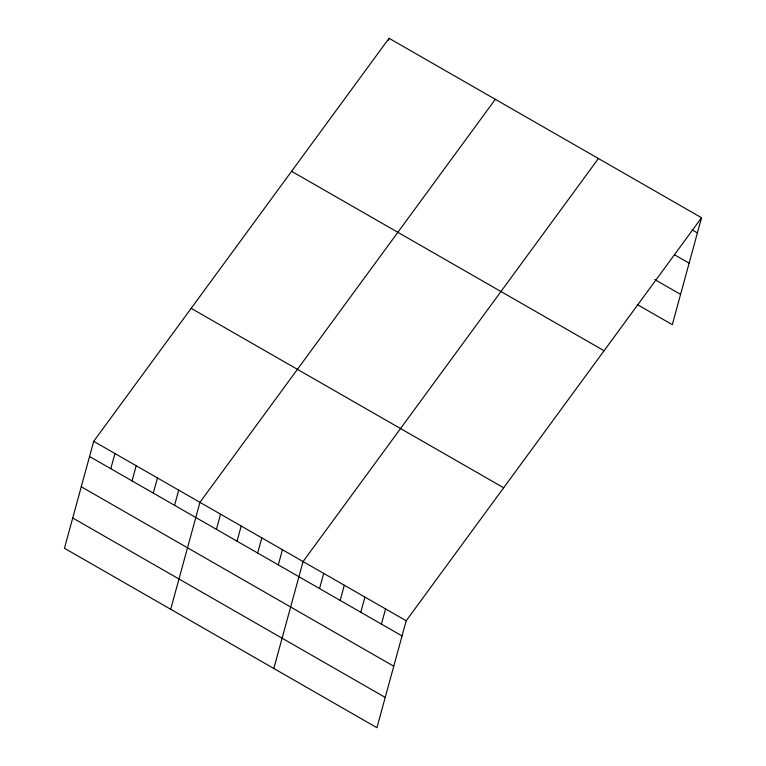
<?xml version="1.0" encoding="UTF-8"?>
<svg xmlns="http://www.w3.org/2000/svg" width="766" height="766" viewBox="0 0 766 766"><rect width="100%" height="100%" fill="white"/><g stroke="black" fill="none" stroke-linecap="round" stroke-linejoin="round"><path stroke-width="1.15" d="M93.701 441.331L64.449 548.255L376.939 727.7L406.191 620.776L701.551 217.745L389.061 38.3L93.701 441.331L406.191 620.776M110.802 468.696L114.948 453.529M132.049 480.895L136.195 465.738M153.296 493.103L157.451 477.936M174.552 505.301L178.698 490.144M170.694 609.267L199.945 502.343L495.315 99.312M216.424 529.344L220.57 514.187M237.048 541.189L241.194 526.031M388.477 40.464L389.061 38.3M257.673 553.033L261.819 537.866M278.297 564.877L282.443 549.71M273.816 668.488L303.068 561.555L598.428 158.524M319.546 588.566L323.692 573.399M340.171 600.4L344.317 585.243M360.786 612.245L364.942 597.087M381.411 624.089L385.566 608.932M701.551 217.745L672.299 324.669L637.235 304.533M692.244 229.944L697.405 232.902M674.683 254.896L689.122 263.188M654.806 279.58L680.581 294.383M291.597 171.297L604.077 350.742M191.174 308.334L503.655 487.77M89.555 456.498L402.035 635.933M81.273 486.774L393.753 666.219M72.732 517.979L385.221 697.414"/></g></svg>
